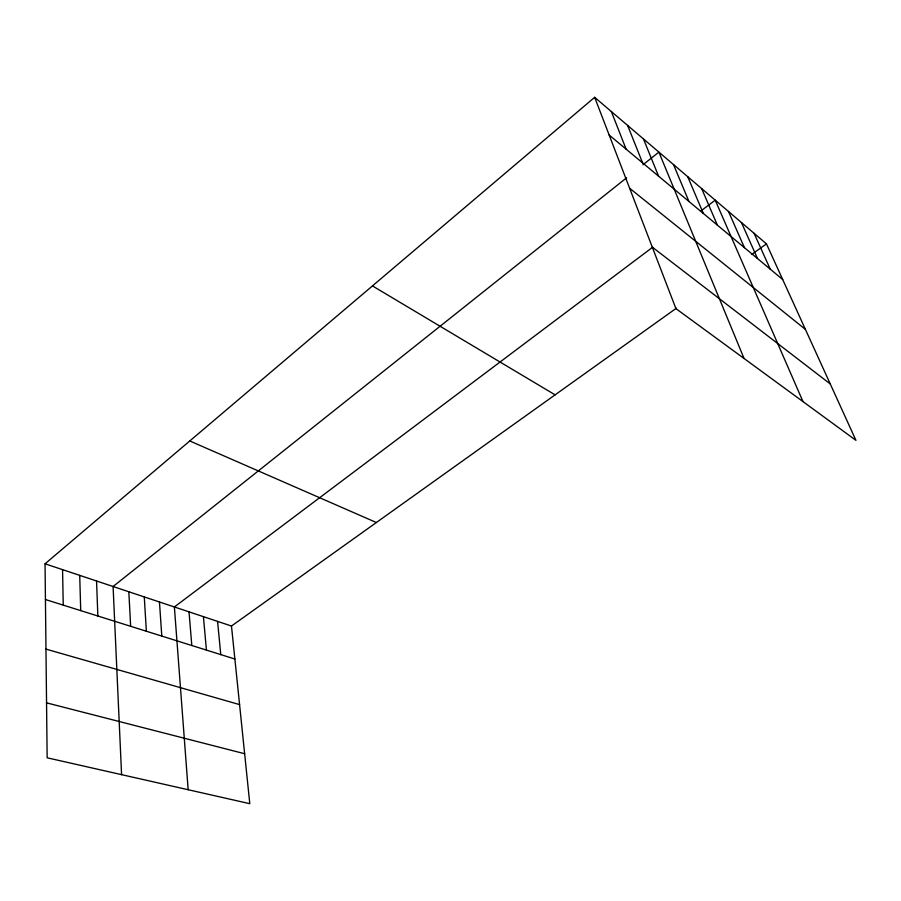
<?xml version="1.0" encoding="UTF-8"?>
<svg xmlns="http://www.w3.org/2000/svg" width="901" height="901" viewBox="0 0 901 901"><rect width="100%" height="100%" fill="white"/><g stroke="black" fill="none" stroke-linecap="round" stroke-linejoin="round"><path stroke-width="1.35" d="M676.482 308.142L231.478 626.026L249.791 803.681L47.145 757.797L45.05 563.801L594.66 97.319L766.458 243.867L855.95 440.352L675.941 308.638L594.66 97.319M626.6 177.812L113.087 586.506L121.579 774.646M642.954 164.793L658.89 152.111L744.057 358.474M652.606 247.268L174.377 606.97L188.163 789.715M700.944 210.902L715.225 200.168L802.994 401.598M751.671 254.431L766.458 243.867M46.548 702.848L244.644 753.732M45.974 649.114L239.576 704.605M45.433 599.537L234.879 659.036M45.05 563.801L231.478 626.026M189.773 440.961L376.37 522.524M372.462 285.921L555.095 394.852M652.29 247.133L830.26 383.95M629.641 188.264L805.393 329.361M609.177 135.049L782.687 279.513M754.092 233.314L770.242 269.14M741.433 222.524L757.493 258.531M728.481 211.476L744.44 247.662M701.642 188.579L717.376 225.126M687.745 176.72L703.332 213.447M673.497 164.568L688.95 201.464M643.46 138.945L658.586 176.191M627.625 125.442L642.559 162.844M611.362 111.566L626.094 149.138M217.569 621.386L220.768 654.599M203.423 616.667L206.419 650.094M189.03 611.858L191.8 645.499M159.466 601.992L161.786 636.072M144.284 596.924L146.356 631.229M128.82 591.766L130.656 626.296M96.565 580.987L97.849 615.991M79.716 575.367L80.718 610.619M62.552 569.635L63.25 605.134"/></g></svg>
